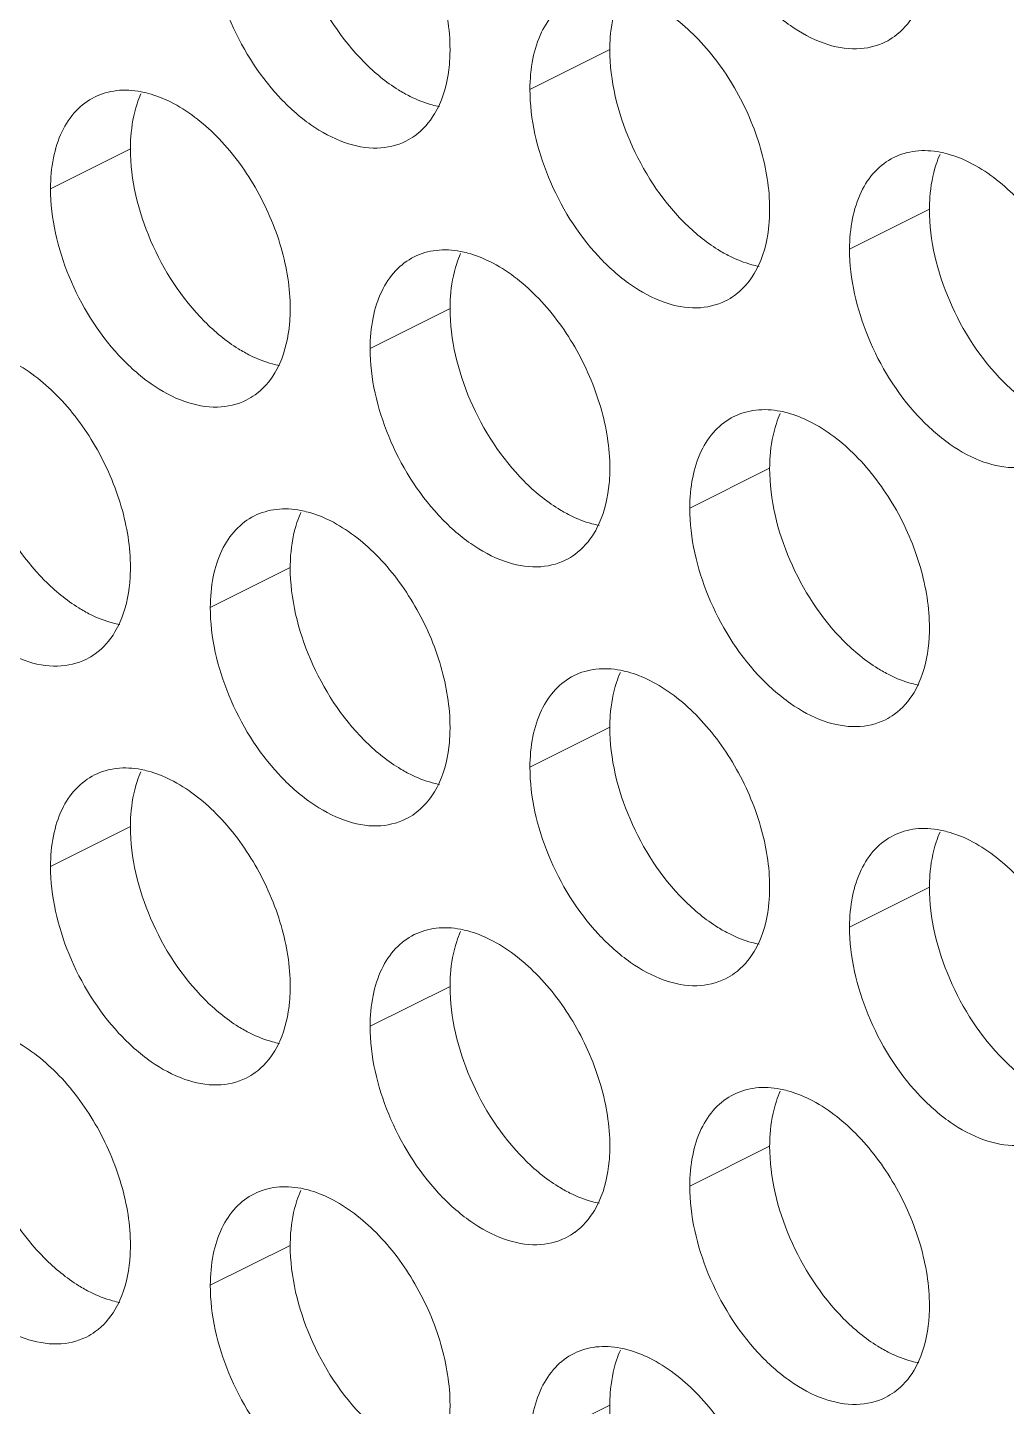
# Model space of a CAD drawing. Header units: millimetres. Extents: x 0 to 2524, y 0 to 1785.
# Drawn here: x 1824.22 to 1831.15, y 848.31 to 858.07 of the extents above; entities that cross this region are included whole.
import ezdxf

# ---------------------------------------------------------------- set-up
doc = ezdxf.new("R2010")
doc.units = ezdxf.units.MM
doc.header["$LTSCALE"] = 0.1
doc.layers.add('标注', color=251, linetype='Continuous', lineweight=9)

msp = doc.modelspace()

# ---------------------------------------------------------------- linework, layer by layer
at = {"layer": '标注'}
for p, q in [((1828.347, 857.9172), (1827.7813, 857.6344)), ((1824.9529, 857.2143), (1824.3872, 856.9314)), ((1830.6097, 856.7858), (1830.0441, 856.503)), ((1827.2156, 856.0829), (1826.6499, 855.8)), ((1829.4784, 854.9515), (1828.9127, 854.6687)), ((1826.0843, 854.2486), (1825.5186, 853.9657)), ((1828.347, 853.1172), (1827.7813, 852.8344)), ((1824.9529, 852.4143), (1824.3872, 852.1314)), ((1830.6097, 851.9858), (1830.0441, 851.703)), ((1827.2156, 851.2829), (1826.6499, 851)), ((1829.4784, 850.1515), (1828.9127, 849.8687)), ((1826.0843, 849.4486), (1825.5186, 849.1657)), ((1828.347, 848.3172), (1827.7813, 848.0344))]:
    msp.add_line(p, q, dxfattribs=at)
for centre, radius, start, end in [((1830.0954, 858.3767), 0.4532, 296.52559, 305.90341), ((1825.6974, 857.3032), 0.734, 155.87957, 161.78032), ((1826.7013, 857.6738), 0.4532, 296.52559, 305.90341), ((1831.3543, 856.8748), 0.734, 155.87957, 161.78032), ((1827.9601, 856.1718), 0.734, 155.87957, 161.78032), ((1828.9641, 856.5424), 0.4532, 296.52559, 305.90341), ((1825.5699, 855.8394), 0.4532, 296.52559, 305.90341), ((1830.2229, 855.0404), 0.734, 155.87957, 161.78032), ((1826.8288, 854.3375), 0.734, 155.87957, 161.78032), ((1827.8327, 854.7081), 0.4532, 296.52559, 305.90341), ((1824.4386, 854.0051), 0.4532, 296.52559, 305.90341), ((1829.0915, 853.2061), 0.734, 155.87957, 161.78032), ((1830.0954, 853.5767), 0.4532, 296.52559, 305.90341), ((1825.6974, 852.5032), 0.734, 155.87957, 161.78032), ((1826.7013, 852.8738), 0.4532, 296.52559, 305.90341), ((1831.3543, 852.0748), 0.734, 155.87957, 161.78032), ((1827.9601, 851.3718), 0.734, 155.87957, 161.78032), ((1828.9641, 851.7424), 0.4532, 296.52559, 305.90341), ((1825.5699, 851.0394), 0.4532, 296.52559, 305.90341), ((1830.2229, 850.2404), 0.734, 155.87957, 161.78032), ((1826.8288, 849.5375), 0.734, 155.87957, 161.78032), ((1827.8327, 849.9081), 0.4532, 296.52559, 305.90341), ((1824.4386, 849.2051), 0.4532, 296.52559, 305.90341), ((1829.0915, 848.4061), 0.734, 155.87957, 161.78032), ((1830.0954, 848.7767), 0.4532, 296.52559, 305.90341)]:
    msp.add_arc(centre, radius, start, end, dxfattribs=at)
for points, knots in [([(1830.2978, 857.9712), (1830.2352, 857.9399), (1830.0853, 857.906), (1829.8475, 857.9537), (1829.6091, 858.0844), (1829.3013, 858.3619), (1829.0153, 858.8246), (1828.9127, 859.257), (1828.9127, 859.4687)], [0, 0, 0, 0, 0.090718, 0.191742, 0.308104, 0.439279, 0.725532, 1, 1, 1, 1]), ([(1826.3671, 859.3807), (1826.4877, 859.3204), (1826.7183, 859.14), (1826.9845, 858.782), (1827.1656, 858.3632), (1827.2156, 858.0621), (1827.2156, 857.9172)], [0, 0, 0, 0, 0.229676, 0.488215, 0.753207, 1, 1, 1, 1]), ([(1826.6081, 857.8265), (1826.4465, 857.9893), (1826.1955, 858.3765), (1826.0843, 858.8271), (1826.0843, 859.0486)], [0, 0, 0, 0, 0.508684, 1, 1, 1, 1]), ([(1826.9037, 857.2682), (1826.8411, 857.237), (1826.6912, 857.203), (1826.4534, 857.2508), (1826.215, 857.3814), (1825.9072, 857.659), (1825.6212, 858.1217), (1825.5186, 858.5541), (1825.5186, 858.7657)], [0, 0, 0, 0, 0.090718, 0.191742, 0.308104, 0.439279, 0.725532, 1, 1, 1, 1]), ([(1827.7813, 857.6344), (1827.7813, 857.7072), (1827.7933, 857.8461), (1827.8524, 858.0363), (1827.9517, 858.1885), (1828.0443, 858.2589), (1828.0932, 858.2833)], [0, 0, 0, 0, 0.289235, 0.54966, 0.782932, 1, 1, 1, 1]), ([(1828.347, 857.9172), (1828.347, 857.9456), (1828.3507, 858.0531), (1828.3695, 858.1605), (1828.3943, 858.2356)], [0, 0, 0, 0, 0.264225, 1, 1, 1, 1]), ([(1828.6298, 858.2493), (1828.7505, 858.189), (1828.981, 858.0086), (1829.2472, 857.6506), (1829.4284, 857.2319), (1829.4784, 856.9308), (1829.4784, 856.7858)], [0, 0, 0, 0, 0.229676, 0.488215, 0.753207, 1, 1, 1, 1]), ([(1830.5351, 858.2313), (1830.5248, 858.2084), (1830.4816, 858.1244), (1830.4174, 858.0503), (1830.3612, 858.0096)], [0, 0, 0, 0, 0.265525, 1, 1, 1, 1]), ([(1827.2156, 857.9172), (1827.2156, 857.8816), (1827.2099, 857.7493), (1827.1807, 857.6167), (1827.141, 857.5283)], [0, 0, 0, 0, 0.268874, 1, 1, 1, 1]), ([(1828.8708, 856.6952), (1828.7092, 856.8579), (1828.4582, 857.2451), (1828.347, 857.6957), (1828.347, 857.9172)], [0, 0, 0, 0, 0.508684, 1, 1, 1, 1]), ([(1826.9328, 857.5851), (1826.9044, 857.5993), (1826.7864, 857.6658), (1826.6809, 857.7531), (1826.6081, 857.8265)], [0, 0, 0, 0, 0.235002, 1, 1, 1, 1]), ([(1824.6991, 857.5804), (1824.7474, 857.6045), (1824.8575, 857.6363), (1824.9712, 857.6294), (1825.028, 857.6186)], [0, 0, 0, 0, 0.482538, 1, 1, 1, 1]), ([(1825.028, 857.6186), (1825.0453, 857.6153), (1825.1168, 857.5987), (1825.1857, 857.5714), (1825.2357, 857.5464)], [0, 0, 0, 0, 0.238696, 1, 1, 1, 1]), ([(1829.1665, 856.1368), (1829.1039, 856.1056), (1828.9539, 856.0716), (1828.7161, 856.1194), (1828.4777, 856.25), (1828.1699, 856.5276), (1827.8839, 856.9903), (1827.7813, 857.4227), (1827.7813, 857.6344)], [0, 0, 0, 0, 0.090718, 0.191742, 0.308104, 0.439279, 0.725532, 1, 1, 1, 1]), ([(1824.3872, 856.9314), (1824.3872, 857.0043), (1824.3992, 857.1432), (1824.4582, 857.3334), (1824.5576, 857.4856), (1824.6502, 857.556), (1824.6991, 857.5804)], [0, 0, 0, 0, 0.289235, 0.54966, 0.782932, 1, 1, 1, 1]), ([(1824.9529, 857.2143), (1824.9529, 857.2427), (1824.9566, 857.3501), (1824.9754, 857.4575), (1825.0002, 857.5327)], [0, 0, 0, 0, 0.264225, 1, 1, 1, 1]), ([(1825.2357, 857.5464), (1825.3564, 857.4861), (1825.5869, 857.3057), (1825.8531, 856.9476), (1826.0342, 856.5289), (1826.0843, 856.2278), (1826.0843, 856.0829)], [0, 0, 0, 0, 0.229676, 0.488215, 0.753207, 1, 1, 1, 1]), ([(1827.1405, 857.5129), (1827.1233, 857.5162), (1827.0517, 857.5328), (1826.9828, 857.5601), (1826.9328, 857.5851)], [0, 0, 0, 0, 0.238696, 1, 1, 1, 1]), ([(1827.141, 857.5283), (1827.1307, 857.5054), (1827.0875, 857.4215), (1827.0233, 857.3473), (1826.9671, 857.3066)], [0, 0, 0, 0, 0.265525, 1, 1, 1, 1]), ([(1825.4767, 855.9922), (1825.3151, 856.155), (1825.0641, 856.5422), (1824.9529, 856.9927), (1824.9529, 857.2143)], [0, 0, 0, 0, 0.508684, 1, 1, 1, 1]), ([(1830.0441, 856.503), (1830.0441, 856.5758), (1830.0561, 856.7148), (1830.1151, 856.9049), (1830.2145, 857.0572), (1830.307, 857.1276), (1830.356, 857.152)], [0, 0, 0, 0, 0.289235, 0.54966, 0.782932, 1, 1, 1, 1]), ([(1830.356, 857.152), (1830.4043, 857.1761), (1830.5144, 857.2078), (1830.628, 857.201), (1830.6849, 857.1901)], [0, 0, 0, 0, 0.482538, 1, 1, 1, 1]), ([(1830.6849, 857.1901), (1830.7021, 857.1868), (1830.7737, 857.1702), (1830.8426, 857.143), (1830.8926, 857.118)], [0, 0, 0, 0, 0.238696, 1, 1, 1, 1]), ([(1830.8926, 857.118), (1831.0132, 857.0576), (1831.2438, 856.8773), (1831.51, 856.5192), (1831.6911, 856.1005), (1831.7411, 855.7994), (1831.7411, 855.6545)], [0, 0, 0, 0, 0.229676, 0.488215, 0.753207, 1, 1, 1, 1]), ([(1830.6097, 856.7858), (1830.6097, 856.8142), (1830.6134, 856.9217), (1830.6322, 857.0291), (1830.6571, 857.1042)], [0, 0, 0, 0, 0.264225, 1, 1, 1, 1]), ([(1825.7724, 855.4339), (1825.7098, 855.4027), (1825.5598, 855.3687), (1825.322, 855.4165), (1825.0836, 855.5471), (1824.7758, 855.8247), (1824.4898, 856.2874), (1824.3872, 856.7198), (1824.3872, 856.9314)], [0, 0, 0, 0, 0.090718, 0.191742, 0.308104, 0.439279, 0.725532, 1, 1, 1, 1]), ([(1829.4784, 856.7858), (1829.4784, 856.7502), (1829.4727, 856.618), (1829.4435, 856.4853), (1829.4037, 856.397)], [0, 0, 0, 0, 0.268874, 1, 1, 1, 1]), ([(1831.1336, 855.5638), (1830.972, 855.7266), (1830.721, 856.1137), (1830.6097, 856.5643), (1830.6097, 856.7858)], [0, 0, 0, 0, 0.508684, 1, 1, 1, 1]), ([(1829.1955, 856.4537), (1829.1671, 856.4679), (1829.0492, 856.5344), (1828.9437, 856.6218), (1828.8708, 856.6952)], [0, 0, 0, 0, 0.235002, 1, 1, 1, 1]), ([(1826.6499, 855.8), (1826.6499, 855.8729), (1826.662, 856.0118), (1826.721, 856.202), (1826.8204, 856.3542), (1826.9129, 856.4246), (1826.9618, 856.449)], [0, 0, 0, 0, 0.289235, 0.54966, 0.782932, 1, 1, 1, 1]), ([(1826.9618, 856.449), (1827.0102, 856.4731), (1827.1202, 856.5049), (1827.2339, 856.4981), (1827.2908, 856.4872)], [0, 0, 0, 0, 0.482538, 1, 1, 1, 1]), ([(1827.2908, 856.4872), (1827.308, 856.4839), (1827.3796, 856.4673), (1827.4485, 856.44), (1827.4985, 856.415)], [0, 0, 0, 0, 0.238696, 1, 1, 1, 1]), ([(1829.4032, 856.3815), (1829.386, 856.3848), (1829.3144, 856.4014), (1829.2455, 856.4287), (1829.1955, 856.4537)], [0, 0, 0, 0, 0.238696, 1, 1, 1, 1]), ([(1831.4292, 855.0055), (1831.3666, 854.9742), (1831.2167, 854.9403), (1830.9789, 854.988), (1830.7405, 855.1187), (1830.4327, 855.3962), (1830.1467, 855.8589), (1830.0441, 856.2913), (1830.0441, 856.503)], [0, 0, 0, 0, 0.090718, 0.191742, 0.308104, 0.439279, 0.725532, 1, 1, 1, 1]), ([(1827.2156, 856.0829), (1827.2156, 856.1113), (1827.2193, 856.2188), (1827.2381, 856.3262), (1827.263, 856.4013)], [0, 0, 0, 0, 0.264225, 1, 1, 1, 1]), ([(1827.4985, 856.415), (1827.6191, 856.3547), (1827.8497, 856.1743), (1828.1159, 855.8163), (1828.297, 855.3975), (1828.347, 855.0965), (1828.347, 854.9515)], [0, 0, 0, 0, 0.229676, 0.488215, 0.753207, 1, 1, 1, 1]), ([(1829.4037, 856.397), (1829.3935, 856.3741), (1829.3502, 856.2901), (1829.2861, 856.216), (1829.2298, 856.1752)], [0, 0, 0, 0, 0.265525, 1, 1, 1, 1]), ([(1826.0843, 856.0829), (1826.0843, 856.0473), (1826.0786, 855.915), (1826.0493, 855.7824), (1826.0096, 855.694)], [0, 0, 0, 0, 0.268874, 1, 1, 1, 1]), ([(1827.7394, 854.8609), (1827.5779, 855.0236), (1827.3269, 855.4108), (1827.2156, 855.8614), (1827.2156, 856.0829)], [0, 0, 0, 0, 0.508684, 1, 1, 1, 1]), ([(1825.8014, 855.7508), (1825.773, 855.765), (1825.6551, 855.8315), (1825.5496, 855.9188), (1825.4767, 855.9922)], [0, 0, 0, 0, 0.235002, 1, 1, 1, 1]), ([(1826.0091, 855.6786), (1825.9919, 855.6819), (1825.9203, 855.6985), (1825.8514, 855.7258), (1825.8014, 855.7508)], [0, 0, 0, 0, 0.238696, 1, 1, 1, 1]), ([(1828.0351, 854.3025), (1827.9725, 854.2713), (1827.8226, 854.2373), (1827.5848, 854.2851), (1827.3464, 854.4157), (1827.0386, 854.6933), (1826.7525, 855.156), (1826.6499, 855.5884), (1826.6499, 855.8)], [0, 0, 0, 0, 0.090718, 0.191742, 0.308104, 0.439279, 0.725532, 1, 1, 1, 1]), ([(1824.1044, 855.7121), (1824.225, 855.6517), (1824.4555, 855.4714), (1824.7217, 855.1133), (1824.9029, 854.6946), (1824.9529, 854.3935), (1824.9529, 854.2486)], [0, 0, 0, 0, 0.229676, 0.488215, 0.753207, 1, 1, 1, 1]), ([(1826.0096, 855.694), (1825.9994, 855.6711), (1825.9561, 855.5871), (1825.892, 855.513), (1825.8357, 855.4723)], [0, 0, 0, 0, 0.265525, 1, 1, 1, 1]), ([(1831.4583, 855.3223), (1831.4298, 855.3365), (1831.3119, 855.4031), (1831.2064, 855.4904), (1831.1336, 855.5638)], [0, 0, 0, 0, 0.235002, 1, 1, 1, 1]), ([(1824.3453, 854.1579), (1824.1838, 854.3207), (1823.9328, 854.7078), (1823.8215, 855.1584), (1823.8215, 855.3799)], [0, 0, 0, 0, 0.508684, 1, 1, 1, 1]), ([(1829.2246, 855.3177), (1829.2729, 855.3418), (1829.383, 855.3735), (1829.4966, 855.3667), (1829.5535, 855.3558)], [0, 0, 0, 0, 0.482538, 1, 1, 1, 1]), ([(1828.9127, 854.6687), (1828.9127, 854.7415), (1828.9247, 854.8805), (1828.9837, 855.0706), (1829.0831, 855.2228), (1829.1757, 855.2933), (1829.2246, 855.3177)], [0, 0, 0, 0, 0.289235, 0.54966, 0.782932, 1, 1, 1, 1]), ([(1829.4784, 854.9515), (1829.4784, 854.9799), (1829.4821, 855.0874), (1829.5009, 855.1948), (1829.5257, 855.2699)], [0, 0, 0, 0, 0.264225, 1, 1, 1, 1]), ([(1829.5535, 855.3558), (1829.5707, 855.3525), (1829.6423, 855.3359), (1829.7112, 855.3086), (1829.7612, 855.2836)], [0, 0, 0, 0, 0.238696, 1, 1, 1, 1]), ([(1829.7612, 855.2836), (1829.8819, 855.2233), (1830.1124, 855.043), (1830.3786, 854.6849), (1830.5597, 854.2662), (1830.6097, 853.9651), (1830.6097, 853.8201)], [0, 0, 0, 0, 0.229676, 0.488215, 0.753207, 1, 1, 1, 1]), ([(1824.641, 853.5996), (1824.5784, 853.5684), (1824.4285, 853.5344), (1824.1907, 853.5822), (1823.9522, 853.7128), (1823.6445, 853.9903), (1823.3584, 854.453), (1823.2558, 854.8854), (1823.2558, 855.0971)], [0, 0, 0, 0, 0.090718, 0.191742, 0.308104, 0.439279, 0.725532, 1, 1, 1, 1]), ([(1828.347, 854.9515), (1828.347, 854.9159), (1828.3413, 854.7836), (1828.3121, 854.651), (1828.2724, 854.5626)], [0, 0, 0, 0, 0.268874, 1, 1, 1, 1]), ([(1830.0022, 853.7295), (1829.8406, 853.8923), (1829.5896, 854.2794), (1829.4784, 854.73), (1829.4784, 854.9515)], [0, 0, 0, 0, 0.508684, 1, 1, 1, 1]), ([(1828.0642, 854.6194), (1828.0357, 854.6336), (1827.9178, 854.7001), (1827.8123, 854.7874), (1827.7394, 854.8609)], [0, 0, 0, 0, 0.235002, 1, 1, 1, 1]), ([(1825.5186, 853.9657), (1825.5186, 854.0386), (1825.5306, 854.1775), (1825.5896, 854.3677), (1825.689, 854.5199), (1825.7815, 854.5903), (1825.8305, 854.6147)], [0, 0, 0, 0, 0.289235, 0.54966, 0.782932, 1, 1, 1, 1]), ([(1825.8305, 854.6147), (1825.8788, 854.6388), (1825.9889, 854.6706), (1826.1025, 854.6638), (1826.1594, 854.6529)], [0, 0, 0, 0, 0.482538, 1, 1, 1, 1]), ([(1826.1594, 854.6529), (1826.1766, 854.6496), (1826.2482, 854.633), (1826.3171, 854.6057), (1826.3671, 854.5807)], [0, 0, 0, 0, 0.238696, 1, 1, 1, 1]), ([(1826.3671, 854.5807), (1826.4877, 854.5204), (1826.7183, 854.34), (1826.9845, 853.982), (1827.1656, 853.5632), (1827.2156, 853.2621), (1827.2156, 853.1172)], [0, 0, 0, 0, 0.229676, 0.488215, 0.753207, 1, 1, 1, 1]), ([(1828.2719, 854.5472), (1828.2546, 854.5505), (1828.1831, 854.5671), (1828.1142, 854.5944), (1828.0642, 854.6194)], [0, 0, 0, 0, 0.238696, 1, 1, 1, 1]), ([(1830.2978, 853.1712), (1830.2352, 853.1399), (1830.0853, 853.106), (1829.8475, 853.1537), (1829.6091, 853.2844), (1829.3013, 853.5619), (1829.0153, 854.0246), (1828.9127, 854.457), (1828.9127, 854.6687)], [0, 0, 0, 0, 0.090718, 0.191742, 0.308104, 0.439279, 0.725532, 1, 1, 1, 1]), ([(1826.0843, 854.2486), (1826.0843, 854.277), (1826.088, 854.3844), (1826.1068, 854.4919), (1826.1316, 854.567)], [0, 0, 0, 0, 0.264225, 1, 1, 1, 1]), ([(1828.2724, 854.5626), (1828.2621, 854.5398), (1828.2188, 854.4558), (1828.1547, 854.3816), (1828.0985, 854.3409)], [0, 0, 0, 0, 0.265525, 1, 1, 1, 1]), ([(1824.9529, 854.2486), (1824.9529, 854.2129), (1824.9472, 854.0807), (1824.918, 853.9481), (1824.8783, 853.8597)], [0, 0, 0, 0, 0.268874, 1, 1, 1, 1]), ([(1826.6081, 853.0265), (1826.4465, 853.1893), (1826.1955, 853.5765), (1826.0843, 854.0271), (1826.0843, 854.2486)], [0, 0, 0, 0, 0.508684, 1, 1, 1, 1]), ([(1824.67, 853.9164), (1824.6416, 853.9307), (1824.5237, 853.9972), (1824.4182, 854.0845), (1824.3453, 854.1579)], [0, 0, 0, 0, 0.235002, 1, 1, 1, 1]), ([(1824.8777, 853.8443), (1824.8605, 853.8476), (1824.789, 853.8642), (1824.72, 853.8914), (1824.67, 853.9164)], [0, 0, 0, 0, 0.238696, 1, 1, 1, 1]), ([(1826.9037, 852.4682), (1826.8411, 852.437), (1826.6912, 852.403), (1826.4534, 852.4508), (1826.215, 852.5814), (1825.9072, 852.859), (1825.6212, 853.3217), (1825.5186, 853.7541), (1825.5186, 853.9657)], [0, 0, 0, 0, 0.090718, 0.191742, 0.308104, 0.439279, 0.725532, 1, 1, 1, 1]), ([(1824.8783, 853.8597), (1824.868, 853.8368), (1824.8247, 853.7528), (1824.7606, 853.6787), (1824.7044, 853.638)], [0, 0, 0, 0, 0.265525, 1, 1, 1, 1]), ([(1830.6097, 853.8201), (1830.6097, 853.7845), (1830.6041, 853.6523), (1830.5748, 853.5196), (1830.5351, 853.4313)], [0, 0, 0, 0, 0.268874, 1, 1, 1, 1]), ([(1830.3269, 853.488), (1830.2985, 853.5022), (1830.1806, 853.5687), (1830.0751, 853.6561), (1830.0022, 853.7295)], [0, 0, 0, 0, 0.235002, 1, 1, 1, 1]), ([(1828.0932, 853.4833), (1828.1415, 853.5074), (1828.2516, 853.5392), (1828.3653, 853.5324), (1828.4221, 853.5215)], [0, 0, 0, 0, 0.482538, 1, 1, 1, 1]), ([(1828.4221, 853.5215), (1828.4394, 853.5182), (1828.5109, 853.5016), (1828.5798, 853.4743), (1828.6298, 853.4493)], [0, 0, 0, 0, 0.238696, 1, 1, 1, 1]), ([(1827.7813, 852.8344), (1827.7813, 852.9072), (1827.7933, 853.0461), (1827.8524, 853.2363), (1827.9517, 853.3885), (1828.0443, 853.4589), (1828.0932, 853.4833)], [0, 0, 0, 0, 0.289235, 0.54966, 0.782932, 1, 1, 1, 1]), ([(1828.347, 853.1172), (1828.347, 853.1456), (1828.3507, 853.2531), (1828.3695, 853.3605), (1828.3943, 853.4356)], [0, 0, 0, 0, 0.264225, 1, 1, 1, 1]), ([(1828.6298, 853.4493), (1828.7505, 853.389), (1828.981, 853.2086), (1829.2472, 852.8506), (1829.4284, 852.4319), (1829.4784, 852.1308), (1829.4784, 851.9858)], [0, 0, 0, 0, 0.229676, 0.488215, 0.753207, 1, 1, 1, 1]), ([(1830.5346, 853.4158), (1830.5174, 853.4191), (1830.4458, 853.4358), (1830.3769, 853.463), (1830.3269, 853.488)], [0, 0, 0, 0, 0.238696, 1, 1, 1, 1]), ([(1830.5351, 853.4313), (1830.5248, 853.4084), (1830.4816, 853.3244), (1830.4174, 853.2503), (1830.3612, 853.2096)], [0, 0, 0, 0, 0.265525, 1, 1, 1, 1]), ([(1827.2156, 853.1172), (1827.2156, 853.0816), (1827.2099, 852.9493), (1827.1807, 852.8167), (1827.141, 852.7283)], [0, 0, 0, 0, 0.268874, 1, 1, 1, 1]), ([(1828.8708, 851.8952), (1828.7092, 852.0579), (1828.4582, 852.4451), (1828.347, 852.8957), (1828.347, 853.1172)], [0, 0, 0, 0, 0.508684, 1, 1, 1, 1]), ([(1826.9328, 852.7851), (1826.9044, 852.7993), (1826.7864, 852.8658), (1826.6809, 852.9531), (1826.6081, 853.0265)], [0, 0, 0, 0, 0.235002, 1, 1, 1, 1]), ([(1824.6991, 852.7804), (1824.7474, 852.8045), (1824.8575, 852.8363), (1824.9712, 852.8294), (1825.028, 852.8186)], [0, 0, 0, 0, 0.482538, 1, 1, 1, 1]), ([(1825.028, 852.8186), (1825.0453, 852.8153), (1825.1168, 852.7987), (1825.1857, 852.7714), (1825.2357, 852.7464)], [0, 0, 0, 0, 0.238696, 1, 1, 1, 1]), ([(1829.1665, 851.3368), (1829.1039, 851.3056), (1828.9539, 851.2716), (1828.7161, 851.3194), (1828.4777, 851.45), (1828.1699, 851.7276), (1827.8839, 852.1903), (1827.7813, 852.6227), (1827.7813, 852.8344)], [0, 0, 0, 0, 0.090718, 0.191742, 0.308104, 0.439279, 0.725532, 1, 1, 1, 1]), ([(1824.3872, 852.1314), (1824.3872, 852.2043), (1824.3992, 852.3432), (1824.4582, 852.5334), (1824.5576, 852.6856), (1824.6502, 852.756), (1824.6991, 852.7804)], [0, 0, 0, 0, 0.289235, 0.54966, 0.782932, 1, 1, 1, 1]), ([(1824.9529, 852.4143), (1824.9529, 852.4427), (1824.9566, 852.5501), (1824.9754, 852.6575), (1825.0002, 852.7327)], [0, 0, 0, 0, 0.264225, 1, 1, 1, 1]), ([(1825.2357, 852.7464), (1825.3564, 852.6861), (1825.5869, 852.5057), (1825.8531, 852.1476), (1826.0342, 851.7289), (1826.0843, 851.4278), (1826.0843, 851.2829)], [0, 0, 0, 0, 0.229676, 0.488215, 0.753207, 1, 1, 1, 1]), ([(1827.1405, 852.7129), (1827.1233, 852.7162), (1827.0517, 852.7328), (1826.9828, 852.7601), (1826.9328, 852.7851)], [0, 0, 0, 0, 0.238696, 1, 1, 1, 1]), ([(1827.141, 852.7283), (1827.1307, 852.7054), (1827.0875, 852.6215), (1827.0233, 852.5473), (1826.9671, 852.5066)], [0, 0, 0, 0, 0.265525, 1, 1, 1, 1]), ([(1825.4767, 851.1922), (1825.3151, 851.355), (1825.0641, 851.7422), (1824.9529, 852.1927), (1824.9529, 852.4143)], [0, 0, 0, 0, 0.508684, 1, 1, 1, 1]), ([(1830.0441, 851.703), (1830.0441, 851.7758), (1830.0561, 851.9148), (1830.1151, 852.1049), (1830.2145, 852.2572), (1830.307, 852.3276), (1830.356, 852.352)], [0, 0, 0, 0, 0.289235, 0.54966, 0.782932, 1, 1, 1, 1]), ([(1830.356, 852.352), (1830.4043, 852.3761), (1830.5144, 852.4078), (1830.628, 852.401), (1830.6849, 852.3901)], [0, 0, 0, 0, 0.482538, 1, 1, 1, 1]), ([(1830.6849, 852.3901), (1830.7021, 852.3868), (1830.7737, 852.3702), (1830.8426, 852.343), (1830.8926, 852.318)], [0, 0, 0, 0, 0.238696, 1, 1, 1, 1]), ([(1830.6097, 851.9858), (1830.6097, 852.0142), (1830.6134, 852.1217), (1830.6322, 852.2291), (1830.6571, 852.3042)], [0, 0, 0, 0, 0.264225, 1, 1, 1, 1]), ([(1830.8926, 852.318), (1831.0132, 852.2576), (1831.2438, 852.0773), (1831.51, 851.7192), (1831.6911, 851.3005), (1831.7411, 850.9994), (1831.7411, 850.8545)], [0, 0, 0, 0, 0.229676, 0.488215, 0.753207, 1, 1, 1, 1]), ([(1825.7724, 850.6339), (1825.7098, 850.6027), (1825.5598, 850.5687), (1825.322, 850.6165), (1825.0836, 850.7471), (1824.7758, 851.0247), (1824.4898, 851.4874), (1824.3872, 851.9198), (1824.3872, 852.1314)], [0, 0, 0, 0, 0.090718, 0.191742, 0.308104, 0.439279, 0.725532, 1, 1, 1, 1]), ([(1829.4784, 851.9858), (1829.4784, 851.9502), (1829.4727, 851.818), (1829.4435, 851.6853), (1829.4037, 851.597)], [0, 0, 0, 0, 0.268874, 1, 1, 1, 1]), ([(1831.1336, 850.7638), (1830.972, 850.9266), (1830.721, 851.3137), (1830.6097, 851.7643), (1830.6097, 851.9858)], [0, 0, 0, 0, 0.508684, 1, 1, 1, 1]), ([(1829.1955, 851.6537), (1829.1671, 851.6679), (1829.0492, 851.7344), (1828.9437, 851.8218), (1828.8708, 851.8952)], [0, 0, 0, 0, 0.235002, 1, 1, 1, 1]), ([(1826.6499, 851), (1826.6499, 851.0729), (1826.662, 851.2118), (1826.721, 851.402), (1826.8204, 851.5542), (1826.9129, 851.6246), (1826.9618, 851.649)], [0, 0, 0, 0, 0.289235, 0.54966, 0.782932, 1, 1, 1, 1]), ([(1826.9618, 851.649), (1827.0102, 851.6731), (1827.1202, 851.7049), (1827.2339, 851.6981), (1827.2908, 851.6872)], [0, 0, 0, 0, 0.482538, 1, 1, 1, 1]), ([(1827.2908, 851.6872), (1827.308, 851.6839), (1827.3796, 851.6673), (1827.4485, 851.64), (1827.4985, 851.615)], [0, 0, 0, 0, 0.238696, 1, 1, 1, 1]), ([(1829.4032, 851.5815), (1829.386, 851.5848), (1829.3144, 851.6014), (1829.2455, 851.6287), (1829.1955, 851.6537)], [0, 0, 0, 0, 0.238696, 1, 1, 1, 1]), ([(1831.4292, 850.2055), (1831.3666, 850.1742), (1831.2167, 850.1403), (1830.9789, 850.188), (1830.7405, 850.3187), (1830.4327, 850.5962), (1830.1467, 851.0589), (1830.0441, 851.4913), (1830.0441, 851.703)], [0, 0, 0, 0, 0.090718, 0.191742, 0.308104, 0.439279, 0.725532, 1, 1, 1, 1]), ([(1827.2156, 851.2829), (1827.2156, 851.3113), (1827.2193, 851.4188), (1827.2381, 851.5262), (1827.263, 851.6013)], [0, 0, 0, 0, 0.264225, 1, 1, 1, 1]), ([(1827.4985, 851.615), (1827.6191, 851.5547), (1827.8497, 851.3743), (1828.1159, 851.0163), (1828.297, 850.5975), (1828.347, 850.2965), (1828.347, 850.1515)], [0, 0, 0, 0, 0.229676, 0.488215, 0.753207, 1, 1, 1, 1]), ([(1829.4037, 851.597), (1829.3935, 851.5741), (1829.3502, 851.4901), (1829.2861, 851.416), (1829.2298, 851.3752)], [0, 0, 0, 0, 0.265525, 1, 1, 1, 1]), ([(1826.0843, 851.2829), (1826.0843, 851.2473), (1826.0786, 851.115), (1826.0493, 850.9824), (1826.0096, 850.894)], [0, 0, 0, 0, 0.268874, 1, 1, 1, 1]), ([(1827.7394, 850.0609), (1827.5779, 850.2236), (1827.3269, 850.6108), (1827.2156, 851.0614), (1827.2156, 851.2829)], [0, 0, 0, 0, 0.508684, 1, 1, 1, 1]), ([(1825.8014, 850.9508), (1825.773, 850.965), (1825.6551, 851.0315), (1825.5496, 851.1188), (1825.4767, 851.1922)], [0, 0, 0, 0, 0.235002, 1, 1, 1, 1]), ([(1828.0351, 849.5025), (1827.9725, 849.4713), (1827.8226, 849.4373), (1827.5848, 849.4851), (1827.3464, 849.6157), (1827.0386, 849.8933), (1826.7525, 850.356), (1826.6499, 850.7884), (1826.6499, 851)], [0, 0, 0, 0, 0.090718, 0.191742, 0.308104, 0.439279, 0.725532, 1, 1, 1, 1]), ([(1824.1044, 850.9121), (1824.225, 850.8517), (1824.4555, 850.6714), (1824.7217, 850.3133), (1824.9029, 849.8946), (1824.9529, 849.5935), (1824.9529, 849.4486)], [0, 0, 0, 0, 0.229676, 0.488215, 0.753207, 1, 1, 1, 1]), ([(1826.0091, 850.8786), (1825.9919, 850.8819), (1825.9203, 850.8985), (1825.8514, 850.9258), (1825.8014, 850.9508)], [0, 0, 0, 0, 0.238696, 1, 1, 1, 1]), ([(1826.0096, 850.894), (1825.9994, 850.8711), (1825.9561, 850.7871), (1825.892, 850.713), (1825.8357, 850.6723)], [0, 0, 0, 0, 0.265525, 1, 1, 1, 1]), ([(1831.4583, 850.5223), (1831.4298, 850.5365), (1831.3119, 850.6031), (1831.2064, 850.6904), (1831.1336, 850.7638)], [0, 0, 0, 0, 0.235002, 1, 1, 1, 1]), ([(1824.3453, 849.3579), (1824.1838, 849.5207), (1823.9328, 849.9078), (1823.8215, 850.3584), (1823.8215, 850.5799)], [0, 0, 0, 0, 0.508684, 1, 1, 1, 1]), ([(1828.9127, 849.8687), (1828.9127, 849.9415), (1828.9247, 850.0805), (1828.9837, 850.2706), (1829.0831, 850.4228), (1829.1757, 850.4933), (1829.2246, 850.5177)], [0, 0, 0, 0, 0.289235, 0.54966, 0.782932, 1, 1, 1, 1]), ([(1829.2246, 850.5177), (1829.2729, 850.5418), (1829.383, 850.5735), (1829.4966, 850.5667), (1829.5535, 850.5558)], [0, 0, 0, 0, 0.482538, 1, 1, 1, 1]), ([(1829.5535, 850.5558), (1829.5707, 850.5525), (1829.6423, 850.5359), (1829.7112, 850.5086), (1829.7612, 850.4836)], [0, 0, 0, 0, 0.238696, 1, 1, 1, 1]), ([(1829.7612, 850.4836), (1829.8819, 850.4233), (1830.1124, 850.243), (1830.3786, 849.8849), (1830.5597, 849.4662), (1830.6097, 849.1651), (1830.6097, 849.0201)], [0, 0, 0, 0, 0.229676, 0.488215, 0.753207, 1, 1, 1, 1]), ([(1829.4784, 850.1515), (1829.4784, 850.1799), (1829.4821, 850.2874), (1829.5009, 850.3948), (1829.5257, 850.4699)], [0, 0, 0, 0, 0.264225, 1, 1, 1, 1]), ([(1824.641, 848.7996), (1824.5784, 848.7684), (1824.4285, 848.7344), (1824.1907, 848.7822), (1823.9522, 848.9128), (1823.6445, 849.1903), (1823.3584, 849.653), (1823.2558, 850.0854), (1823.2558, 850.2971)], [0, 0, 0, 0, 0.090718, 0.191742, 0.308104, 0.439279, 0.725532, 1, 1, 1, 1]), ([(1828.347, 850.1515), (1828.347, 850.1159), (1828.3413, 849.9836), (1828.3121, 849.851), (1828.2724, 849.7626)], [0, 0, 0, 0, 0.268874, 1, 1, 1, 1]), ([(1830.0022, 848.9295), (1829.8406, 849.0923), (1829.5896, 849.4794), (1829.4784, 849.93), (1829.4784, 850.1515)], [0, 0, 0, 0, 0.508684, 1, 1, 1, 1]), ([(1828.0642, 849.8194), (1828.0357, 849.8336), (1827.9178, 849.9001), (1827.8123, 849.9874), (1827.7394, 850.0609)], [0, 0, 0, 0, 0.235002, 1, 1, 1, 1]), ([(1825.5186, 849.1657), (1825.5186, 849.2386), (1825.5306, 849.3775), (1825.5896, 849.5677), (1825.689, 849.7199), (1825.7815, 849.7903), (1825.8305, 849.8147)], [0, 0, 0, 0, 0.289235, 0.54966, 0.782932, 1, 1, 1, 1]), ([(1825.8305, 849.8147), (1825.8788, 849.8388), (1825.9889, 849.8706), (1826.1025, 849.8638), (1826.1594, 849.8529)], [0, 0, 0, 0, 0.482538, 1, 1, 1, 1]), ([(1826.1594, 849.8529), (1826.1766, 849.8496), (1826.2482, 849.833), (1826.3171, 849.8057), (1826.3671, 849.7807)], [0, 0, 0, 0, 0.238696, 1, 1, 1, 1]), ([(1828.2719, 849.7472), (1828.2546, 849.7505), (1828.1831, 849.7671), (1828.1142, 849.7944), (1828.0642, 849.8194)], [0, 0, 0, 0, 0.238696, 1, 1, 1, 1]), ([(1830.2978, 848.3712), (1830.2352, 848.3399), (1830.0853, 848.306), (1829.8475, 848.3537), (1829.6091, 848.4844), (1829.3013, 848.7619), (1829.0153, 849.2246), (1828.9127, 849.657), (1828.9127, 849.8687)], [0, 0, 0, 0, 0.090718, 0.191742, 0.308104, 0.439279, 0.725532, 1, 1, 1, 1]), ([(1826.0843, 849.4486), (1826.0843, 849.477), (1826.088, 849.5844), (1826.1068, 849.6919), (1826.1316, 849.767)], [0, 0, 0, 0, 0.264225, 1, 1, 1, 1]), ([(1826.3671, 849.7807), (1826.4877, 849.7204), (1826.7183, 849.54), (1826.9845, 849.182), (1827.1656, 848.7632), (1827.2156, 848.4621), (1827.2156, 848.3172)], [0, 0, 0, 0, 0.229676, 0.488215, 0.753207, 1, 1, 1, 1]), ([(1828.2724, 849.7626), (1828.2621, 849.7398), (1828.2188, 849.6558), (1828.1547, 849.5816), (1828.0985, 849.5409)], [0, 0, 0, 0, 0.265525, 1, 1, 1, 1]), ([(1824.9529, 849.4486), (1824.9529, 849.4129), (1824.9472, 849.2807), (1824.918, 849.1481), (1824.8783, 849.0597)], [0, 0, 0, 0, 0.268874, 1, 1, 1, 1]), ([(1826.6081, 848.2265), (1826.4465, 848.3893), (1826.1955, 848.7765), (1826.0843, 849.2271), (1826.0843, 849.4486)], [0, 0, 0, 0, 0.508684, 1, 1, 1, 1]), ([(1824.67, 849.1164), (1824.6416, 849.1307), (1824.5237, 849.1972), (1824.4182, 849.2845), (1824.3453, 849.3579)], [0, 0, 0, 0, 0.235002, 1, 1, 1, 1]), ([(1824.8777, 849.0443), (1824.8605, 849.0476), (1824.789, 849.0642), (1824.72, 849.0914), (1824.67, 849.1164)], [0, 0, 0, 0, 0.238696, 1, 1, 1, 1]), ([(1826.9037, 847.6682), (1826.8411, 847.637), (1826.6912, 847.603), (1826.4534, 847.6508), (1826.215, 847.7814), (1825.9072, 848.059), (1825.6212, 848.5217), (1825.5186, 848.9541), (1825.5186, 849.1657)], [0, 0, 0, 0, 0.090718, 0.191742, 0.308104, 0.439279, 0.725532, 1, 1, 1, 1]), ([(1824.8783, 849.0597), (1824.868, 849.0368), (1824.8247, 848.9528), (1824.7606, 848.8787), (1824.7044, 848.838)], [0, 0, 0, 0, 0.265525, 1, 1, 1, 1]), ([(1830.6097, 849.0201), (1830.6097, 848.9845), (1830.6041, 848.8523), (1830.5748, 848.7196), (1830.5351, 848.6313)], [0, 0, 0, 0, 0.268874, 1, 1, 1, 1]), ([(1830.3269, 848.688), (1830.2985, 848.7022), (1830.1806, 848.7687), (1830.0751, 848.8561), (1830.0022, 848.9295)], [0, 0, 0, 0, 0.235002, 1, 1, 1, 1]), ([(1828.0932, 848.6833), (1828.1415, 848.7074), (1828.2516, 848.7392), (1828.3653, 848.7324), (1828.4221, 848.7215)], [0, 0, 0, 0, 0.482538, 1, 1, 1, 1]), ([(1828.4221, 848.7215), (1828.4394, 848.7182), (1828.5109, 848.7016), (1828.5798, 848.6743), (1828.6298, 848.6493)], [0, 0, 0, 0, 0.238696, 1, 1, 1, 1]), ([(1827.7813, 848.0344), (1827.7813, 848.1072), (1827.7933, 848.2461), (1827.8524, 848.4363), (1827.9517, 848.5885), (1828.0443, 848.6589), (1828.0932, 848.6833)], [0, 0, 0, 0, 0.289235, 0.54966, 0.782932, 1, 1, 1, 1]), ([(1828.347, 848.3172), (1828.347, 848.3456), (1828.3507, 848.4531), (1828.3695, 848.5605), (1828.3943, 848.6356)], [0, 0, 0, 0, 0.264225, 1, 1, 1, 1]), ([(1828.6298, 848.6493), (1828.7505, 848.589), (1828.981, 848.4086), (1829.2472, 848.0506), (1829.4284, 847.6319), (1829.4784, 847.3308), (1829.4784, 847.1858)], [0, 0, 0, 0, 0.229676, 0.488215, 0.753207, 1, 1, 1, 1]), ([(1830.5346, 848.6158), (1830.5174, 848.6191), (1830.4458, 848.6358), (1830.3769, 848.663), (1830.3269, 848.688)], [0, 0, 0, 0, 0.238696, 1, 1, 1, 1]), ([(1830.5351, 848.6313), (1830.5248, 848.6084), (1830.4816, 848.5244), (1830.4174, 848.4503), (1830.3612, 848.4096)], [0, 0, 0, 0, 0.265525, 1, 1, 1, 1]), ([(1827.2156, 848.3172), (1827.2156, 848.2816), (1827.2099, 848.1493), (1827.1807, 848.0167), (1827.141, 847.9283)], [0, 0, 0, 0, 0.268874, 1, 1, 1, 1]), ([(1828.8708, 847.0952), (1828.7092, 847.2579), (1828.4582, 847.6451), (1828.347, 848.0957), (1828.347, 848.3172)], [0, 0, 0, 0, 0.508684, 1, 1, 1, 1])]:
    msp.add_open_spline(points, degree=3, knots=knots, dxfattribs=at)

doc.saveas('drawing.dxf')
